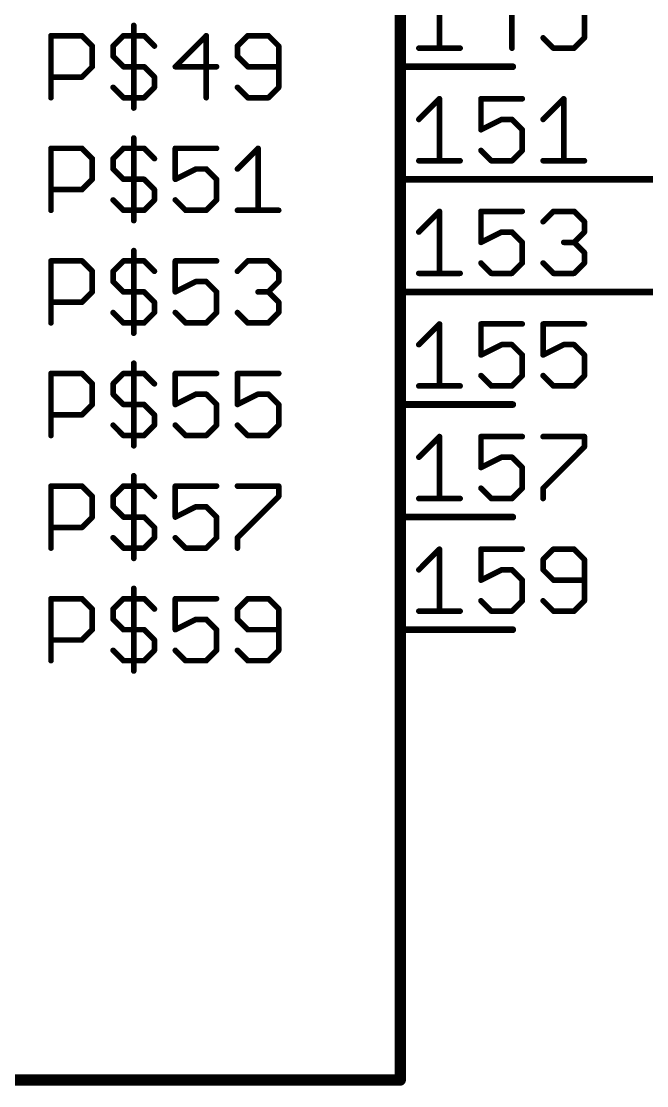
# Model space of a CAD drawing. Extents: x -72 to 265, y -97 to 216.
# Drawn here: x -6.02 to 8.1, y -86.49 to -62.47 of the extents above; entities that cross this region are included whole.
import ezdxf

# ---------------------------------------------------------------- set-up
doc = ezdxf.new("R2010")
doc.units = 0
for name, color, linetype in [('91', 94, 'CONTINUOUS'), ('94', 14, 'CONTINUOUS'), ('95', 251, 'CONTINUOUS')]:
    doc.layers.add(name, color=color, linetype=linetype)

msp = doc.modelspace()

# ---------------------------------------------------------------- linework, layer by layer
at = {"layer": '91', "const_width": 0.1524}
for points in [[(5.08, -66.04), (12.7, -66.04)], [(5.08, -68.58), (12.7, -68.58)]]:
    msp.add_lwpolyline(points, dxfattribs=at)
at = {"layer": '91', "const_width": 0.0762}
for points in [[(5.08, -66.0019, 1), (5.08, -66.0781)], [(5.08, -68.5419, 1), (5.08, -68.6181)]]:
    msp.add_lwpolyline(points, format="xyb", dxfattribs=at)
at = {"layer": '94'}
for points, const_width in [([(2.54, -86.36), (2.54, 0)], 0.254), ([(5.08, -63.5), (2.54, -63.5)], 0.1524), ([(5.08, -66.04), (2.54, -66.04)], 0.1524), ([(5.08, -68.58), (2.54, -68.58)], 0.1524), ([(5.08, -71.12), (2.54, -71.12)], 0.1524), ([(5.08, -73.66), (2.54, -73.66)], 0.1524), ([(5.08, -76.2), (2.54, -76.2)], 0.1524), ([(-17.78, -86.36), (2.54, -86.36)], 0.254)]:
    msp.add_lwpolyline(points, dxfattribs=dict(at, const_width=const_width))
for points, const_width in [([(2.54, -63.4619, 1), (2.54, -63.5381)], 0.0762), ([(5.08, -63.5381, 1), (5.08, -63.4619)], 0.0762), ([(2.54, -66.0019, 1), (2.54, -66.0781)], 0.0762), ([(5.08, -66.0781, 1), (5.08, -66.0019)], 0.0762), ([(2.54, -68.5419, 1), (2.54, -68.6181)], 0.0762), ([(5.08, -68.6181, 1), (5.08, -68.5419)], 0.0762), ([(2.54, -71.0819, 1), (2.54, -71.1581)], 0.0762), ([(5.08, -71.1581, 1), (5.08, -71.0819)], 0.0762), ([(2.54, -73.6219, 1), (2.54, -73.6981)], 0.0762), ([(5.08, -73.6981, 1), (5.08, -73.6219)], 0.0762), ([(2.54, -76.1619, 1), (2.54, -76.2381)], 0.0762), ([(5.08, -76.2381, 1), (5.08, -76.1619)], 0.0762), ([(2.4765, -86.36, 1), (2.6035, -86.36)], 0.127), ([(2.54, -86.4235, 1), (2.54, -86.2965)], 0.127)]:
    msp.add_lwpolyline(points, format="xyb", dxfattribs=dict(at, const_width=const_width))
at = {"layer": '95', "const_width": 0.127}
for points in [[(3.4252, -61.6827), (3.4252, -63.0809)], [(5.0615, -63.0809), (5.0615, -61.6827)], [(6.6978, -62.8479), (6.6978, -61.9157)], [(-3.4771, -62.5673), (-3.4771, -64.4315)], [(-5.3464, -64.1985), (-5.3464, -62.8003)], [(-5.3464, -62.8003), (-4.6473, -62.8003)], [(-4.6473, -62.8003), (-4.4143, -63.0333)], [(-3.9431, -63.0333), (-3.7101, -62.8003)], [(-3.7101, -62.8003), (-3.244, -62.8003)], [(-3.244, -62.8003), (-3.011, -63.0333)], [(-1.8408, -62.8003), (-2.5399, -63.4994)], [(-1.8408, -64.1985), (-1.8408, -62.8003)], [(-0.9036, -62.8003), (-1.1366, -63.0333)], [(-0.4375, -62.8003), (-0.9036, -62.8003)], [(-0.2045, -63.0333), (-0.4375, -62.8003)], [(5.7657, -62.8479), (5.9987, -63.0809)], [(6.4648, -63.0809), (6.6978, -62.8479)], [(-4.4143, -63.0333), (-4.4143, -63.4994)], [(-3.9431, -63.2664), (-3.9431, -63.0333)], [(-1.1366, -63.0333), (-1.1366, -63.2664)], [(-0.2045, -63.9655), (-0.2045, -63.0333)], [(2.9591, -63.0809), (3.8912, -63.0809)], [(5.9987, -63.0809), (6.4648, -63.0809)], [(-3.7101, -63.4994), (-3.9431, -63.2664)], [(-1.1366, -63.2664), (-0.9036, -63.4994)], [(-4.4143, -63.4994), (-4.6473, -63.7324)], [(-3.244, -63.4994), (-3.7101, -63.4994)], [(-3.011, -63.7324), (-3.244, -63.4994)], [(-2.5399, -63.4994), (-1.6077, -63.4994)], [(-0.9036, -63.4994), (-0.2045, -63.4994)], [(-4.6473, -63.7324), (-5.3464, -63.7324)], [(-3.011, -63.9655), (-3.011, -63.7324)], [(-3.9431, -63.9655), (-3.7101, -64.1985)], [(-3.244, -64.1985), (-3.011, -63.9655)], [(-1.1366, -63.9655), (-0.9036, -64.1985)], [(-0.4375, -64.1985), (-0.2045, -63.9655)], [(-3.7101, -64.1985), (-3.244, -64.1985)], [(-0.9036, -64.1985), (-0.4375, -64.1985)], [(2.9591, -64.6888), (3.4252, -64.2227)], [(3.4252, -64.2227), (3.4252, -65.6209)], [(5.2945, -64.2227), (4.3624, -64.2227)], [(4.3624, -64.2227), (4.3624, -64.9218)], [(5.7657, -64.6888), (6.2317, -64.2227)], [(6.2317, -64.2227), (6.2317, -65.6209)], [(4.3624, -64.9218), (4.8284, -64.6888)], [(4.8284, -64.6888), (5.0615, -64.6888)], [(5.0615, -64.6888), (5.2945, -64.9218)], [(-3.4771, -65.1073), (-3.4771, -66.9715)], [(5.2945, -64.9218), (5.2945, -65.3879)], [(-5.3464, -66.7385), (-5.3464, -65.3403)], [(-5.3464, -65.3403), (-4.6473, -65.3403)], [(-4.6473, -65.3403), (-4.4143, -65.5733)], [(-3.9431, -65.5733), (-3.7101, -65.3403)], [(-3.7101, -65.3403), (-3.244, -65.3403)], [(-3.244, -65.3403), (-3.011, -65.5733)], [(-1.6077, -65.3403), (-2.5399, -65.3403)], [(-2.5399, -65.3403), (-2.5399, -66.0394)], [(-1.1366, -65.8064), (-0.6705, -65.3403)], [(-0.6705, -65.3403), (-0.6705, -66.7385)], [(-4.4143, -65.5733), (-4.4143, -66.0394)], [(-3.9431, -65.8064), (-3.9431, -65.5733)], [(4.5954, -65.6209), (4.3624, -65.3879)], [(5.2945, -65.3879), (5.0615, -65.6209)], [(-3.7101, -66.0394), (-3.9431, -65.8064)], [(-2.5399, -66.0394), (-2.0738, -65.8064)], [(-2.0738, -65.8064), (-1.8408, -65.8064)], [(-1.8408, -65.8064), (-1.6077, -66.0394)], [(2.9591, -65.6209), (3.8912, -65.6209)], [(5.0615, -65.6209), (4.5954, -65.6209)], [(5.7657, -65.6209), (6.6978, -65.6209)], [(-4.4143, -66.0394), (-4.6473, -66.2724)], [(-3.244, -66.0394), (-3.7101, -66.0394)], [(-3.011, -66.2724), (-3.244, -66.0394)], [(-1.6077, -66.0394), (-1.6077, -66.5055)], [(-4.6473, -66.2724), (-5.3464, -66.2724)], [(-3.011, -66.5055), (-3.011, -66.2724)], [(-3.9431, -66.5055), (-3.7101, -66.7385)], [(-3.244, -66.7385), (-3.011, -66.5055)], [(-2.3068, -66.7385), (-2.5399, -66.5055)], [(-1.6077, -66.5055), (-1.8408, -66.7385)], [(-3.7101, -66.7385), (-3.244, -66.7385)], [(-1.8408, -66.7385), (-2.3068, -66.7385)], [(-1.1366, -66.7385), (-0.2045, -66.7385)], [(2.9591, -67.2288), (3.4252, -66.7627)], [(3.4252, -66.7627), (3.4252, -68.1609)], [(5.2945, -66.7627), (4.3624, -66.7627)], [(4.3624, -66.7627), (4.3624, -67.4618)], [(5.7657, -66.9957), (5.9987, -66.7627)], [(5.9987, -66.7627), (6.4648, -66.7627)], [(6.4648, -66.7627), (6.6978, -66.9957)], [(6.6978, -66.9957), (6.6978, -67.2288)], [(4.3624, -67.4618), (4.8284, -67.2288)], [(4.8284, -67.2288), (5.0615, -67.2288)], [(5.0615, -67.2288), (5.2945, -67.4618)], [(6.6978, -67.2288), (6.4648, -67.4618)], [(5.2945, -67.4618), (5.2945, -67.9279)], [(6.4648, -67.4618), (6.2317, -67.4618)], [(6.4648, -67.4618), (6.6978, -67.6948)], [(-3.4771, -67.6473), (-3.4771, -69.5115)], [(6.6978, -67.6948), (6.6978, -67.9279)], [(-5.3464, -69.2785), (-5.3464, -67.8803)], [(-5.3464, -67.8803), (-4.6473, -67.8803)], [(-4.6473, -67.8803), (-4.4143, -68.1133)], [(-3.9431, -68.1133), (-3.7101, -67.8803)], [(-3.7101, -67.8803), (-3.244, -67.8803)], [(-3.244, -67.8803), (-3.011, -68.1133)], [(-1.6077, -67.8803), (-2.5399, -67.8803)], [(-2.5399, -67.8803), (-2.5399, -68.5794)], [(-1.1366, -68.1133), (-0.9036, -67.8803)], [(-0.9036, -67.8803), (-0.4375, -67.8803)], [(-0.4375, -67.8803), (-0.2045, -68.1133)], [(4.5954, -68.1609), (4.3624, -67.9279)], [(5.2945, -67.9279), (5.0615, -68.1609)], [(5.9987, -68.1609), (5.7657, -67.9279)], [(6.6978, -67.9279), (6.4648, -68.1609)], [(-4.4143, -68.1133), (-4.4143, -68.5794)], [(-3.9431, -68.3464), (-3.9431, -68.1133)], [(-0.2045, -68.1133), (-0.2045, -68.3464)], [(2.9591, -68.1609), (3.8912, -68.1609)], [(5.0615, -68.1609), (4.5954, -68.1609)], [(6.4648, -68.1609), (5.9987, -68.1609)], [(-3.7101, -68.5794), (-3.9431, -68.3464)], [(-2.5399, -68.5794), (-2.0738, -68.3464)], [(-2.0738, -68.3464), (-1.8408, -68.3464)], [(-1.8408, -68.3464), (-1.6077, -68.5794)], [(-0.2045, -68.3464), (-0.4375, -68.5794)], [(-4.4143, -68.5794), (-4.6473, -68.8124)], [(-3.244, -68.5794), (-3.7101, -68.5794)], [(-3.011, -68.8124), (-3.244, -68.5794)], [(-1.6077, -68.5794), (-1.6077, -69.0455)], [(-0.4375, -68.5794), (-0.6705, -68.5794)], [(-0.4375, -68.5794), (-0.2045, -68.8124)], [(-4.6473, -68.8124), (-5.3464, -68.8124)], [(-3.011, -69.0455), (-3.011, -68.8124)], [(-0.2045, -68.8124), (-0.2045, -69.0455)], [(-3.9431, -69.0455), (-3.7101, -69.2785)], [(-3.244, -69.2785), (-3.011, -69.0455)], [(-2.3068, -69.2785), (-2.5399, -69.0455)], [(-1.6077, -69.0455), (-1.8408, -69.2785)], [(-0.9036, -69.2785), (-1.1366, -69.0455)], [(-0.2045, -69.0455), (-0.4375, -69.2785)], [(-3.7101, -69.2785), (-3.244, -69.2785)], [(-1.8408, -69.2785), (-2.3068, -69.2785)], [(-0.4375, -69.2785), (-0.9036, -69.2785)], [(2.9591, -69.7688), (3.4252, -69.3027)], [(3.4252, -69.3027), (3.4252, -70.7009)], [(5.2945, -69.3027), (4.3624, -69.3027)], [(4.3624, -69.3027), (4.3624, -70.0018)], [(6.6978, -69.3027), (5.7657, -69.3027)], [(5.7657, -69.3027), (5.7657, -70.0018)], [(4.3624, -70.0018), (4.8284, -69.7688)], [(4.8284, -69.7688), (5.0615, -69.7688)], [(5.0615, -69.7688), (5.2945, -70.0018)], [(5.7657, -70.0018), (6.2317, -69.7688)], [(6.2317, -69.7688), (6.4648, -69.7688)], [(6.4648, -69.7688), (6.6978, -70.0018)], [(5.2945, -70.0018), (5.2945, -70.4679)], [(6.6978, -70.0018), (6.6978, -70.4679)], [(-3.4771, -70.1873), (-3.4771, -72.0515)], [(-5.3464, -71.8185), (-5.3464, -70.4203)], [(-5.3464, -70.4203), (-4.6473, -70.4203)], [(-4.6473, -70.4203), (-4.4143, -70.6533)], [(-4.4143, -70.6533), (-4.4143, -71.1194)], [(-3.9431, -70.6533), (-3.7101, -70.4203)], [(-3.9431, -70.8864), (-3.9431, -70.6533)], [(-3.7101, -70.4203), (-3.244, -70.4203)], [(-3.244, -70.4203), (-3.011, -70.6533)], [(-1.6077, -70.4203), (-2.5399, -70.4203)], [(-2.5399, -70.4203), (-2.5399, -71.1194)], [(-0.2045, -70.4203), (-1.1366, -70.4203)], [(-1.1366, -70.4203), (-1.1366, -71.1194)], [(4.5954, -70.7009), (4.3624, -70.4679)], [(5.2945, -70.4679), (5.0615, -70.7009)], [(5.9987, -70.7009), (5.7657, -70.4679)], [(6.6978, -70.4679), (6.4648, -70.7009)], [(-3.7101, -71.1194), (-3.9431, -70.8864)], [(-2.5399, -71.1194), (-2.0738, -70.8864)], [(-2.0738, -70.8864), (-1.8408, -70.8864)], [(-1.8408, -70.8864), (-1.6077, -71.1194)], [(-1.1366, -71.1194), (-0.6705, -70.8864)], [(-0.6705, -70.8864), (-0.4375, -70.8864)], [(-0.4375, -70.8864), (-0.2045, -71.1194)], [(2.9591, -70.7009), (3.8912, -70.7009)], [(5.0615, -70.7009), (4.5954, -70.7009)], [(6.4648, -70.7009), (5.9987, -70.7009)], [(-4.4143, -71.1194), (-4.6473, -71.3524)], [(-3.244, -71.1194), (-3.7101, -71.1194)], [(-3.011, -71.3524), (-3.244, -71.1194)], [(-1.6077, -71.1194), (-1.6077, -71.5855)], [(-0.2045, -71.1194), (-0.2045, -71.5855)], [(-4.6473, -71.3524), (-5.3464, -71.3524)], [(-3.011, -71.5855), (-3.011, -71.3524)], [(-3.9431, -71.5855), (-3.7101, -71.8185)], [(-3.244, -71.8185), (-3.011, -71.5855)], [(-2.3068, -71.8185), (-2.5399, -71.5855)], [(-1.6077, -71.5855), (-1.8408, -71.8185)], [(-0.9036, -71.8185), (-1.1366, -71.5855)], [(-0.2045, -71.5855), (-0.4375, -71.8185)], [(-3.7101, -71.8185), (-3.244, -71.8185)], [(-1.8408, -71.8185), (-2.3068, -71.8185)], [(-0.4375, -71.8185), (-0.9036, -71.8185)], [(2.9591, -72.3088), (3.4252, -71.8427)], [(3.4252, -71.8427), (3.4252, -73.2409)], [(5.2945, -71.8427), (4.3624, -71.8427)], [(4.3624, -71.8427), (4.3624, -72.5418)], [(5.7657, -71.8427), (6.6978, -71.8427)], [(6.6978, -71.8427), (6.6978, -72.0757)], [(6.6978, -72.0757), (5.7657, -73.0079)], [(4.3624, -72.5418), (4.8284, -72.3088)], [(4.8284, -72.3088), (5.0615, -72.3088)], [(5.0615, -72.3088), (5.2945, -72.5418)], [(5.2945, -72.5418), (5.2945, -73.0079)], [(-3.4771, -72.7273), (-3.4771, -74.5915)], [(-5.3464, -74.3585), (-5.3464, -72.9603)], [(-5.3464, -72.9603), (-4.6473, -72.9603)], [(-4.6473, -72.9603), (-4.4143, -73.1933)], [(-3.9431, -73.1933), (-3.7101, -72.9603)], [(-3.7101, -72.9603), (-3.244, -72.9603)], [(-3.244, -72.9603), (-3.011, -73.1933)], [(-1.6077, -72.9603), (-2.5399, -72.9603)], [(-2.5399, -72.9603), (-2.5399, -73.6594)], [(-1.1366, -72.9603), (-0.2045, -72.9603)], [(-0.2045, -72.9603), (-0.2045, -73.1933)], [(4.5954, -73.2409), (4.3624, -73.0079)], [(5.2945, -73.0079), (5.0615, -73.2409)], [(5.7657, -73.0079), (5.7657, -73.2409)], [(-4.4143, -73.1933), (-4.4143, -73.6594)], [(-3.9431, -73.4264), (-3.9431, -73.1933)], [(-0.2045, -73.1933), (-1.1366, -74.1255)], [(2.9591, -73.2409), (3.8912, -73.2409)], [(5.0615, -73.2409), (4.5954, -73.2409)], [(-3.7101, -73.6594), (-3.9431, -73.4264)], [(-2.5399, -73.6594), (-2.0738, -73.4264)], [(-2.0738, -73.4264), (-1.8408, -73.4264)], [(-1.8408, -73.4264), (-1.6077, -73.6594)], [(-4.4143, -73.6594), (-4.6473, -73.8924)], [(-3.244, -73.6594), (-3.7101, -73.6594)], [(-3.011, -73.8924), (-3.244, -73.6594)], [(-1.6077, -73.6594), (-1.6077, -74.1255)], [(-4.6473, -73.8924), (-5.3464, -73.8924)], [(-3.011, -74.1255), (-3.011, -73.8924)], [(-3.9431, -74.1255), (-3.7101, -74.3585)], [(-3.244, -74.3585), (-3.011, -74.1255)], [(-2.3068, -74.3585), (-2.5399, -74.1255)], [(-1.6077, -74.1255), (-1.8408, -74.3585)], [(-1.1366, -74.1255), (-1.1366, -74.3585)], [(-3.7101, -74.3585), (-3.244, -74.3585)], [(-1.8408, -74.3585), (-2.3068, -74.3585)], [(2.9591, -74.8488), (3.4252, -74.3827)], [(3.4252, -74.3827), (3.4252, -75.7809)], [(5.2945, -74.3827), (4.3624, -74.3827)], [(4.3624, -74.3827), (4.3624, -75.0818)], [(5.9987, -74.3827), (5.7657, -74.6157)], [(6.4648, -74.3827), (5.9987, -74.3827)], [(6.6978, -74.6157), (6.4648, -74.3827)], [(5.7657, -74.6157), (5.7657, -74.8488)], [(6.6978, -75.5479), (6.6978, -74.6157)], [(4.3624, -75.0818), (4.8284, -74.8488)], [(4.8284, -74.8488), (5.0615, -74.8488)], [(5.0615, -74.8488), (5.2945, -75.0818)], [(5.7657, -74.8488), (5.9987, -75.0818)], [(5.2945, -75.0818), (5.2945, -75.5479)], [(5.9987, -75.0818), (6.6978, -75.0818)], [(-3.4771, -75.2673), (-3.4771, -77.1315)], [(-5.3464, -76.8985), (-5.3464, -75.5003)], [(-5.3464, -75.5003), (-4.6473, -75.5003)], [(-4.6473, -75.5003), (-4.4143, -75.7333)], [(-3.9431, -75.7333), (-3.7101, -75.5003)], [(-3.7101, -75.5003), (-3.244, -75.5003)], [(-3.244, -75.5003), (-3.011, -75.7333)], [(-1.6077, -75.5003), (-2.5399, -75.5003)], [(-2.5399, -75.5003), (-2.5399, -76.1994)], [(-0.9036, -75.5003), (-1.1366, -75.7333)], [(-0.4375, -75.5003), (-0.9036, -75.5003)], [(-0.2045, -75.7333), (-0.4375, -75.5003)], [(4.5954, -75.7809), (4.3624, -75.5479)], [(5.2945, -75.5479), (5.0615, -75.7809)], [(5.7657, -75.5479), (5.9987, -75.7809)], [(6.4648, -75.7809), (6.6978, -75.5479)], [(-4.4143, -75.7333), (-4.4143, -76.1994)], [(-3.9431, -75.9664), (-3.9431, -75.7333)], [(-1.1366, -75.7333), (-1.1366, -75.9664)], [(-0.2045, -76.6655), (-0.2045, -75.7333)], [(2.9591, -75.7809), (3.8912, -75.7809)], [(5.0615, -75.7809), (4.5954, -75.7809)], [(5.9987, -75.7809), (6.4648, -75.7809)], [(-3.7101, -76.1994), (-3.9431, -75.9664)], [(-2.5399, -76.1994), (-2.0738, -75.9664)], [(-2.0738, -75.9664), (-1.8408, -75.9664)], [(-1.8408, -75.9664), (-1.6077, -76.1994)], [(-1.1366, -75.9664), (-0.9036, -76.1994)], [(-4.4143, -76.1994), (-4.6473, -76.4324)], [(-3.244, -76.1994), (-3.7101, -76.1994)], [(-3.011, -76.4324), (-3.244, -76.1994)], [(-1.6077, -76.1994), (-1.6077, -76.6655)], [(-0.9036, -76.1994), (-0.2045, -76.1994)], [(-4.6473, -76.4324), (-5.3464, -76.4324)], [(-3.011, -76.6655), (-3.011, -76.4324)], [(-3.9431, -76.6655), (-3.7101, -76.8985)], [(-3.7101, -76.8985), (-3.244, -76.8985)], [(-3.244, -76.8985), (-3.011, -76.6655)], [(-2.3068, -76.8985), (-2.5399, -76.6655)], [(-1.8408, -76.8985), (-2.3068, -76.8985)], [(-1.6077, -76.6655), (-1.8408, -76.8985)], [(-1.1366, -76.6655), (-0.9036, -76.8985)], [(-0.9036, -76.8985), (-0.4375, -76.8985)], [(-0.4375, -76.8985), (-0.2045, -76.6655)]]:
    msp.add_lwpolyline(points, dxfattribs=at)
at = {"layer": '95', "const_width": 0.0635}
for points in [[(-3.4453, -62.5673, 1), (-3.5088, -62.5673)], [(-5.3147, -62.8003, 1), (-5.3782, -62.8003)], [(-5.3464, -62.7686, 1), (-5.3464, -62.8321)], [(-4.6249, -62.7779, 1), (-4.6698, -62.8228)], [(-4.6473, -62.8321, 1), (-4.6473, -62.7686)], [(-3.7101, -62.7686, 1), (-3.7101, -62.8321)], [(-3.6877, -62.8228, 1), (-3.7326, -62.7779)], [(-3.2216, -62.7779, 1), (-3.2665, -62.8228)], [(-3.244, -62.8321, 1), (-3.244, -62.7686)], [(-1.809, -62.8003, 1), (-1.8725, -62.8003)], [(-1.8183, -62.8228, 1), (-1.8632, -62.7779)], [(-0.9036, -62.7686, 1), (-0.9036, -62.8321)], [(-0.8811, -62.8228, 1), (-0.926, -62.7779)], [(-0.415, -62.7779, 1), (-0.4599, -62.8228)], [(-0.4375, -62.8321, 1), (-0.4375, -62.7686)], [(5.7881, -62.8254, 1), (5.7432, -62.8703)], [(6.666, -62.8479, 1), (6.7295, -62.8479)], [(6.7202, -62.8703, 1), (6.6753, -62.8254)], [(-4.3825, -63.0333, 1), (-4.446, -63.0333)], [(-4.4367, -63.0558, 1), (-4.3918, -63.0109)], [(-3.9114, -63.0333, 1), (-3.9749, -63.0333)], [(-3.9656, -63.0109, 1), (-3.9207, -63.0558)], [(-3.0335, -63.0558, 1), (-2.9886, -63.0109)], [(-1.1048, -63.0333, 1), (-1.1683, -63.0333)], [(-1.159, -63.0109, 1), (-1.1141, -63.0558)], [(-0.1727, -63.0333, 1), (-0.2362, -63.0333)], [(-0.2269, -63.0558, 1), (-0.182, -63.0109)], [(2.9591, -63.0491, 1), (2.9591, -63.1127)], [(3.3934, -63.0809, 1), (3.4569, -63.0809)], [(3.8912, -63.1127, 1), (3.8912, -63.0491)], [(5.0297, -63.0809, 1), (5.0932, -63.0809)], [(5.9987, -63.0491, 1), (5.9987, -63.1127)], [(5.9762, -63.1034, 1), (6.0211, -63.0584)], [(6.4423, -63.0584, 1), (6.4872, -63.1034)], [(6.4648, -63.1127, 1), (6.4648, -63.0491)], [(-3.9207, -63.2439, 1), (-3.9656, -63.2888)], [(-3.9749, -63.2664, 1), (-3.9114, -63.2664)], [(-1.1141, -63.2439, 1), (-1.159, -63.2888)], [(-1.1683, -63.2664, 1), (-1.1048, -63.2664)], [(-4.446, -63.4994, 1), (-4.3825, -63.4994)], [(-4.3918, -63.5219, 1), (-4.4367, -63.477)], [(-3.7101, -63.4677, 1), (-3.7101, -63.5312)], [(-3.7326, -63.5219, 1), (-3.6877, -63.477)], [(-3.2216, -63.477, 1), (-3.2665, -63.5219)], [(-3.244, -63.5312, 1), (-3.244, -63.4677)], [(-2.5399, -63.4677, 1), (-2.5399, -63.5312)], [(-2.5623, -63.477, 1), (-2.5174, -63.5219)], [(-1.6077, -63.5312, 1), (-1.6077, -63.4677)], [(-0.9036, -63.4677, 1), (-0.9036, -63.5312)], [(-0.926, -63.5219, 1), (-0.8811, -63.477)], [(-0.2045, -63.5312, 1), (-0.2045, -63.4677)], [(-5.3464, -63.7007, 1), (-5.3464, -63.7642)], [(-4.6698, -63.71, 1), (-4.6249, -63.7549)], [(-4.6473, -63.7642, 1), (-4.6473, -63.7007)], [(-2.9793, -63.7324, 1), (-3.0428, -63.7324)], [(-3.0335, -63.7549, 1), (-2.9886, -63.71)], [(-3.9207, -63.943, 1), (-3.9656, -63.9879)], [(-3.0428, -63.9655, 1), (-2.9793, -63.9655)], [(-2.9886, -63.9879, 1), (-3.0335, -63.943)], [(-1.1141, -63.943, 1), (-1.159, -63.9879)], [(-0.2362, -63.9655, 1), (-0.1727, -63.9655)], [(-0.182, -63.9879, 1), (-0.2269, -63.943)], [(-5.3782, -64.1985, 1), (-5.3147, -64.1985)], [(-3.7101, -64.1668, 1), (-3.7101, -64.2303)], [(-3.7326, -64.221, 1), (-3.6877, -64.176)], [(-3.2665, -64.176, 1), (-3.2216, -64.221)], [(-3.244, -64.2303, 1), (-3.244, -64.1668)], [(-1.8725, -64.1985, 1), (-1.809, -64.1985)], [(-0.9036, -64.1668, 1), (-0.9036, -64.2303)], [(-0.926, -64.221, 1), (-0.8811, -64.176)], [(-0.4599, -64.176, 1), (-0.415, -64.221)], [(-0.4375, -64.2303, 1), (-0.4375, -64.1668)], [(3.4569, -64.2227, 1), (3.3934, -64.2227)], [(3.4476, -64.2452, 1), (3.4027, -64.2003)], [(4.3941, -64.2227, 1), (4.3306, -64.2227)], [(4.3624, -64.191, 1), (4.3624, -64.2545)], [(5.2945, -64.2545, 1), (5.2945, -64.191)], [(6.2635, -64.2227, 1), (6.2, -64.2227)], [(6.2542, -64.2452, 1), (6.2093, -64.2003)], [(-3.5088, -64.4315, 1), (-3.4453, -64.4315)], [(2.9366, -64.6663, 1), (2.9816, -64.7112)], [(4.8284, -64.657, 1), (4.8284, -64.7205)], [(4.8426, -64.7172, 1), (4.8142, -64.6604)], [(5.0839, -64.6663, 1), (5.039, -64.7112)], [(5.0615, -64.7205, 1), (5.0615, -64.657)], [(5.7432, -64.6663, 1), (5.7881, -64.7112)], [(-3.4453, -65.1073, 1), (-3.5088, -65.1073)], [(4.3306, -64.9218, 1), (4.3941, -64.9218)], [(4.3482, -64.8934, 1), (4.3766, -64.9502)], [(5.3263, -64.9218, 1), (5.2628, -64.9218)], [(5.2721, -64.9443, 1), (5.317, -64.8994)], [(-5.3147, -65.3403, 1), (-5.3782, -65.3403)], [(-5.3464, -65.3086, 1), (-5.3464, -65.3721)], [(-4.6249, -65.3179, 1), (-4.6698, -65.3628)], [(-4.6473, -65.3721, 1), (-4.6473, -65.3086)], [(-3.7101, -65.3086, 1), (-3.7101, -65.3721)], [(-3.6877, -65.3628, 1), (-3.7326, -65.3179)], [(-3.2216, -65.3179, 1), (-3.2665, -65.3628)], [(-3.244, -65.3721, 1), (-3.244, -65.3086)], [(-2.5399, -65.3086, 1), (-2.5399, -65.3721)], [(-2.5081, -65.3403, 1), (-2.5716, -65.3403)], [(-1.6077, -65.3721, 1), (-1.6077, -65.3086)], [(-0.6388, -65.3403, 1), (-0.7023, -65.3403)], [(-0.6481, -65.3628, 1), (-0.693, -65.3179)], [(-4.3825, -65.5733, 1), (-4.446, -65.5733)], [(-4.4367, -65.5958, 1), (-4.3918, -65.5509)], [(-3.9114, -65.5733, 1), (-3.9749, -65.5733)], [(-3.9656, -65.5509, 1), (-3.9207, -65.5958)], [(-3.0335, -65.5958, 1), (-2.9886, -65.5509)], [(4.3848, -65.3654, 1), (4.3399, -65.4103)], [(5.2628, -65.3879, 1), (5.3263, -65.3879)], [(5.317, -65.4103, 1), (5.2721, -65.3654)], [(-3.9207, -65.7839, 1), (-3.9656, -65.8288)], [(-3.9749, -65.8064, 1), (-3.9114, -65.8064)], [(-2.0738, -65.7746, 1), (-2.0738, -65.8381)], [(-2.0596, -65.8348, 1), (-2.088, -65.778)], [(-1.8183, -65.7839, 1), (-1.8632, -65.8288)], [(-1.8408, -65.8381, 1), (-1.8408, -65.7746)], [(-1.159, -65.7839, 1), (-1.1141, -65.8288)], [(2.9591, -65.5892, 1), (2.9591, -65.6527)], [(3.3934, -65.6209, 1), (3.4569, -65.6209)], [(3.8912, -65.6527, 1), (3.8912, -65.5892)], [(4.5954, -65.5892, 1), (4.5954, -65.6527)], [(4.573, -65.6434, 1), (4.6179, -65.5984)], [(5.039, -65.5984, 1), (5.0839, -65.6434)], [(5.0615, -65.6527, 1), (5.0615, -65.5892)], [(5.7657, -65.5892, 1), (5.7657, -65.6527)], [(6.2, -65.6209, 1), (6.2635, -65.6209)], [(6.6978, -65.6527, 1), (6.6978, -65.5892)], [(-4.446, -66.0394, 1), (-4.3825, -66.0394)], [(-4.3918, -66.0619, 1), (-4.4367, -66.017)], [(-3.7101, -66.0077, 1), (-3.7101, -66.0712)], [(-3.7326, -66.0619, 1), (-3.6877, -66.017)], [(-3.2216, -66.017, 1), (-3.2665, -66.0619)], [(-3.244, -66.0712, 1), (-3.244, -66.0077)], [(-2.5541, -66.011, 1), (-2.5257, -66.0678)], [(-2.5716, -66.0394, 1), (-2.5081, -66.0394)], [(-1.576, -66.0394, 1), (-1.6395, -66.0394)], [(-1.6302, -66.0619, 1), (-1.5853, -66.017)], [(-5.3464, -66.2407, 1), (-5.3464, -66.3042)], [(-4.6698, -66.25, 1), (-4.6249, -66.2949)], [(-4.6473, -66.3042, 1), (-4.6473, -66.2407)], [(-2.9793, -66.2724, 1), (-3.0428, -66.2724)], [(-3.0335, -66.2949, 1), (-2.9886, -66.25)], [(-3.9207, -66.483, 1), (-3.9656, -66.5279)], [(-3.0428, -66.5055, 1), (-2.9793, -66.5055)], [(-2.9886, -66.5279, 1), (-3.0335, -66.483)], [(-2.5174, -66.483, 1), (-2.5623, -66.5279)], [(-1.6395, -66.5055, 1), (-1.576, -66.5055)], [(-1.5853, -66.5279, 1), (-1.6302, -66.483)], [(-5.3782, -66.7385, 1), (-5.3147, -66.7385)], [(-3.7101, -66.7067, 1), (-3.7101, -66.7703)], [(-3.7326, -66.761, 1), (-3.6877, -66.716)], [(-3.2665, -66.716, 1), (-3.2216, -66.761)], [(-3.244, -66.7703, 1), (-3.244, -66.7067)], [(-2.3068, -66.7067, 1), (-2.3068, -66.7703)], [(-2.3293, -66.761, 1), (-2.2844, -66.716)], [(-1.8632, -66.716, 1), (-1.8183, -66.761)], [(-1.8408, -66.7703, 1), (-1.8408, -66.7067)], [(-1.1366, -66.7067, 1), (-1.1366, -66.7703)], [(-0.7023, -66.7385, 1), (-0.6388, -66.7385)], [(-0.2045, -66.7703, 1), (-0.2045, -66.7067)], [(3.4569, -66.7627, 1), (3.3934, -66.7627)], [(3.4476, -66.7852, 1), (3.4027, -66.7403)], [(4.3941, -66.7627, 1), (4.3306, -66.7627)], [(4.3624, -66.731, 1), (4.3624, -66.7945)], [(5.2945, -66.7945, 1), (5.2945, -66.731)], [(5.9987, -66.731, 1), (5.9987, -66.7945)], [(6.0211, -66.7852, 1), (5.9762, -66.7403)], [(6.4872, -66.7403, 1), (6.4423, -66.7852)], [(6.4648, -66.7945, 1), (6.4648, -66.731)], [(-3.5088, -66.9715, 1), (-3.4453, -66.9715)], [(5.7432, -66.9733, 1), (5.7881, -67.0182)], [(6.7295, -66.9957, 1), (6.666, -66.9957)], [(6.6753, -67.0182, 1), (6.7202, -66.9733)], [(2.9366, -67.2063, 1), (2.9816, -67.2512)], [(4.8284, -67.197, 1), (4.8284, -67.2605)], [(4.8426, -67.2572, 1), (4.8142, -67.2004)], [(5.0839, -67.2063, 1), (5.039, -67.2512)], [(5.0615, -67.2605, 1), (5.0615, -67.197)], [(6.666, -67.2288, 1), (6.7295, -67.2288)], [(6.7202, -67.2512, 1), (6.6753, -67.2063)], [(4.3306, -67.4618, 1), (4.3941, -67.4618)], [(4.3482, -67.4334, 1), (4.3766, -67.4902)], [(5.3263, -67.4618, 1), (5.2628, -67.4618)], [(5.2721, -67.4843, 1), (5.317, -67.4394)], [(6.2317, -67.4301, 1), (6.2317, -67.4936)], [(6.4872, -67.4394, 1), (6.4423, -67.4843)], [(6.4423, -67.4394, 1), (6.4872, -67.4843)], [(6.4648, -67.4936, 1), (6.4648, -67.4301)], [(-3.4453, -67.6473, 1), (-3.5088, -67.6473)], [(6.7295, -67.6948, 1), (6.666, -67.6948)], [(6.6753, -67.7173, 1), (6.7202, -67.6724)], [(-5.3147, -67.8803, 1), (-5.3782, -67.8803)], [(-5.3464, -67.8486, 1), (-5.3464, -67.9121)], [(-4.6249, -67.8579, 1), (-4.6698, -67.9028)], [(-4.6473, -67.9121, 1), (-4.6473, -67.8486)], [(-3.7101, -67.8486, 1), (-3.7101, -67.9121)], [(-3.6877, -67.9028, 1), (-3.7326, -67.8579)], [(-3.2216, -67.8579, 1), (-3.2665, -67.9028)], [(-3.244, -67.9121, 1), (-3.244, -67.8486)], [(-2.5081, -67.8803, 1), (-2.5716, -67.8803)], [(-2.5399, -67.8486, 1), (-2.5399, -67.9121)], [(-1.6077, -67.9121, 1), (-1.6077, -67.8486)], [(-0.9036, -67.8486, 1), (-0.9036, -67.9121)], [(-0.8811, -67.9028, 1), (-0.926, -67.8579)], [(-0.415, -67.8579, 1), (-0.4599, -67.9028)], [(-0.4375, -67.9121, 1), (-0.4375, -67.8486)], [(4.3848, -67.9054, 1), (4.3399, -67.9503)], [(5.2628, -67.9279, 1), (5.3263, -67.9279)], [(5.317, -67.9503, 1), (5.2721, -67.9054)], [(5.7881, -67.9054, 1), (5.7432, -67.9503)], [(6.666, -67.9279, 1), (6.7295, -67.9279)], [(6.7202, -67.9503, 1), (6.6753, -67.9054)], [(-4.3825, -68.1133, 1), (-4.446, -68.1133)], [(-4.4367, -68.1358, 1), (-4.3918, -68.0909)], [(-3.9114, -68.1133, 1), (-3.9749, -68.1133)], [(-3.9656, -68.0909, 1), (-3.9207, -68.1358)], [(-3.0335, -68.1358, 1), (-2.9886, -68.0909)], [(-1.159, -68.0909, 1), (-1.1141, -68.1358)], [(-0.1727, -68.1133, 1), (-0.2362, -68.1133)], [(-0.2269, -68.1358, 1), (-0.182, -68.0909)], [(2.9591, -68.1291, 1), (2.9591, -68.1927)], [(3.3934, -68.1609, 1), (3.4569, -68.1609)], [(3.8912, -68.1927, 1), (3.8912, -68.1291)], [(4.5954, -68.1291, 1), (4.5954, -68.1927)], [(4.573, -68.1834, 1), (4.6179, -68.1384)], [(5.039, -68.1384, 1), (5.0839, -68.1834)], [(5.0615, -68.1927, 1), (5.0615, -68.1291)], [(5.9987, -68.1291, 1), (5.9987, -68.1927)], [(5.9762, -68.1834, 1), (6.0211, -68.1384)], [(6.4423, -68.1384, 1), (6.4872, -68.1834)], [(6.4648, -68.1927, 1), (6.4648, -68.1291)], [(-3.9207, -68.3239, 1), (-3.9656, -68.3688)], [(-3.9749, -68.3464, 1), (-3.9114, -68.3464)], [(-2.0738, -68.3146, 1), (-2.0738, -68.3781)], [(-2.0596, -68.3748, 1), (-2.088, -68.318)], [(-1.8183, -68.3239, 1), (-1.8632, -68.3688)], [(-1.8408, -68.3781, 1), (-1.8408, -68.3146)], [(-0.2362, -68.3464, 1), (-0.1727, -68.3464)], [(-0.182, -68.3688, 1), (-0.2269, -68.3239)], [(-4.446, -68.5794, 1), (-4.3825, -68.5794)], [(-4.3918, -68.6019, 1), (-4.4367, -68.557)], [(-3.7101, -68.5477, 1), (-3.7101, -68.6112)], [(-3.7326, -68.6019, 1), (-3.6877, -68.557)], [(-3.2216, -68.557, 1), (-3.2665, -68.6019)], [(-3.244, -68.6112, 1), (-3.244, -68.5477)], [(-2.5541, -68.551, 1), (-2.5257, -68.6078)], [(-2.5716, -68.5794, 1), (-2.5081, -68.5794)], [(-1.576, -68.5794, 1), (-1.6395, -68.5794)], [(-1.6302, -68.6019, 1), (-1.5853, -68.557)], [(-0.6705, -68.5477, 1), (-0.6705, -68.6112)], [(-0.415, -68.557, 1), (-0.4599, -68.6019)], [(-0.4599, -68.557, 1), (-0.415, -68.6019)], [(-0.4375, -68.6112, 1), (-0.4375, -68.5477)], [(-5.3464, -68.7807, 1), (-5.3464, -68.8442)], [(-4.6698, -68.79, 1), (-4.6249, -68.8349)], [(-4.6473, -68.8442, 1), (-4.6473, -68.7807)], [(-2.9793, -68.8124, 1), (-3.0428, -68.8124)], [(-3.0335, -68.8349, 1), (-2.9886, -68.79)], [(-0.1727, -68.8124, 1), (-0.2362, -68.8124)], [(-0.2269, -68.8349, 1), (-0.182, -68.79)], [(-3.9207, -69.023, 1), (-3.9656, -69.0679)], [(-3.0428, -69.0455, 1), (-2.9793, -69.0455)], [(-2.9886, -69.0679, 1), (-3.0335, -69.023)], [(-2.5174, -69.023, 1), (-2.5623, -69.0679)], [(-1.6395, -69.0455, 1), (-1.576, -69.0455)], [(-1.5853, -69.0679, 1), (-1.6302, -69.023)], [(-1.1141, -69.023, 1), (-1.159, -69.0679)], [(-0.2362, -69.0455, 1), (-0.1727, -69.0455)], [(-0.182, -69.0679, 1), (-0.2269, -69.023)], [(-5.3782, -69.2785, 1), (-5.3147, -69.2785)], [(-3.7101, -69.2468, 1), (-3.7101, -69.3103)], [(-3.7326, -69.301, 1), (-3.6877, -69.256)], [(-3.2665, -69.256, 1), (-3.2216, -69.301)], [(-3.244, -69.3103, 1), (-3.244, -69.2468)], [(-2.3068, -69.2468, 1), (-2.3068, -69.3103)], [(-2.3293, -69.301, 1), (-2.2844, -69.256)], [(-1.8632, -69.256, 1), (-1.8183, -69.301)], [(-1.8408, -69.3103, 1), (-1.8408, -69.2468)], [(-0.9036, -69.2468, 1), (-0.9036, -69.3103)], [(-0.926, -69.301, 1), (-0.8811, -69.256)], [(-0.4599, -69.256, 1), (-0.415, -69.301)], [(-0.4375, -69.3103, 1), (-0.4375, -69.2468)], [(3.4569, -69.3027, 1), (3.3934, -69.3027)], [(3.4476, -69.3252, 1), (3.4027, -69.2803)], [(4.3941, -69.3027, 1), (4.3306, -69.3027)], [(4.3624, -69.271, 1), (4.3624, -69.3345)], [(5.2945, -69.3345, 1), (5.2945, -69.271)], [(5.7657, -69.271, 1), (5.7657, -69.3345)], [(5.7974, -69.3027, 1), (5.7339, -69.3027)], [(6.6978, -69.3345, 1), (6.6978, -69.271)], [(-3.5088, -69.5115, 1), (-3.4453, -69.5115)], [(2.9366, -69.7463, 1), (2.9816, -69.7912)], [(4.8284, -69.737, 1), (4.8284, -69.8005)], [(4.8426, -69.7972, 1), (4.8142, -69.7404)], [(5.0839, -69.7463, 1), (5.039, -69.7912)], [(5.0615, -69.8005, 1), (5.0615, -69.737)], [(6.2317, -69.737, 1), (6.2317, -69.8005)], [(6.2459, -69.7972, 1), (6.2175, -69.7404)], [(6.4872, -69.7463, 1), (6.4423, -69.7912)], [(6.4648, -69.8005, 1), (6.4648, -69.737)], [(4.3306, -70.0018, 1), (4.3941, -70.0018)], [(4.3482, -69.9734, 1), (4.3766, -70.0302)], [(5.3263, -70.0018, 1), (5.2628, -70.0018)], [(5.2721, -70.0243, 1), (5.317, -69.9794)], [(5.7515, -69.9734, 1), (5.7799, -70.0302)], [(5.7339, -70.0018, 1), (5.7974, -70.0018)], [(6.7295, -70.0018, 1), (6.666, -70.0018)], [(6.6753, -70.0243, 1), (6.7202, -69.9794)], [(-3.4453, -70.1873, 1), (-3.5088, -70.1873)], [(-5.3147, -70.4203, 1), (-5.3782, -70.4203)], [(-5.3464, -70.3886, 1), (-5.3464, -70.4521)], [(-4.6249, -70.3979, 1), (-4.6698, -70.4428)], [(-4.6473, -70.4521, 1), (-4.6473, -70.3886)], [(-4.3825, -70.6533, 1), (-4.446, -70.6533)], [(-3.9114, -70.6533, 1), (-3.9749, -70.6533)], [(-3.7101, -70.3886, 1), (-3.7101, -70.4521)], [(-3.6877, -70.4428, 1), (-3.7326, -70.3979)], [(-3.2216, -70.3979, 1), (-3.2665, -70.4428)], [(-3.244, -70.4521, 1), (-3.244, -70.3886)], [(-2.5399, -70.3886, 1), (-2.5399, -70.4521)], [(-2.5081, -70.4203, 1), (-2.5716, -70.4203)], [(-1.6077, -70.4521, 1), (-1.6077, -70.3886)], [(-1.1366, -70.3886, 1), (-1.1366, -70.4521)], [(-1.1048, -70.4203, 1), (-1.1683, -70.4203)], [(-0.2045, -70.4521, 1), (-0.2045, -70.3886)], [(4.3848, -70.4454, 1), (4.3399, -70.4903)], [(5.2628, -70.4679, 1), (5.3263, -70.4679)], [(5.317, -70.4903, 1), (5.2721, -70.4454)], [(5.7881, -70.4454, 1), (5.7432, -70.4903)], [(6.666, -70.4679, 1), (6.7295, -70.4679)], [(6.7202, -70.4903, 1), (6.6753, -70.4454)], [(-4.4367, -70.6758, 1), (-4.3918, -70.6309)], [(-3.9656, -70.6309, 1), (-3.9207, -70.6758)], [(-3.9207, -70.8639, 1), (-3.9656, -70.9088)], [(-3.0335, -70.6758, 1), (-2.9886, -70.6309)], [(-2.0738, -70.8546, 1), (-2.0738, -70.9181)], [(-2.0596, -70.9148, 1), (-2.088, -70.858)], [(-1.8183, -70.8639, 1), (-1.8632, -70.9088)], [(-1.8408, -70.9181, 1), (-1.8408, -70.8546)], [(-0.6705, -70.8546, 1), (-0.6705, -70.9181)], [(-0.6563, -70.9148, 1), (-0.6847, -70.858)], [(-0.415, -70.8639, 1), (-0.4599, -70.9088)], [(-0.4375, -70.9181, 1), (-0.4375, -70.8546)], [(2.9591, -70.6692, 1), (2.9591, -70.7327)], [(3.3934, -70.7009, 1), (3.4569, -70.7009)], [(3.8912, -70.7327, 1), (3.8912, -70.6692)], [(4.5954, -70.6692, 1), (4.5954, -70.7327)], [(4.573, -70.7234, 1), (4.6179, -70.6784)], [(5.039, -70.6784, 1), (5.0839, -70.7234)], [(5.0615, -70.7327, 1), (5.0615, -70.6692)], [(5.9987, -70.6692, 1), (5.9987, -70.7327)], [(5.9762, -70.7234, 1), (6.0211, -70.6784)], [(6.4423, -70.6784, 1), (6.4872, -70.7234)], [(6.4648, -70.7327, 1), (6.4648, -70.6692)], [(-4.3918, -71.1419, 1), (-4.4367, -71.097)], [(-3.9749, -70.8864, 1), (-3.9114, -70.8864)], [(-3.7101, -71.0877, 1), (-3.7101, -71.1512)], [(-3.7326, -71.1419, 1), (-3.6877, -71.097)], [(-3.2216, -71.097, 1), (-3.2665, -71.1419)], [(-3.244, -71.1512, 1), (-3.244, -71.0877)], [(-2.5541, -71.091, 1), (-2.5257, -71.1478)], [(-1.576, -71.1194, 1), (-1.6395, -71.1194)], [(-1.6302, -71.1419, 1), (-1.5853, -71.097)], [(-1.1508, -71.091, 1), (-1.1224, -71.1478)], [(-0.1727, -71.1194, 1), (-0.2362, -71.1194)], [(-0.2269, -71.1419, 1), (-0.182, -71.097)], [(-5.3464, -71.3207, 1), (-5.3464, -71.3842)], [(-4.6698, -71.33, 1), (-4.6249, -71.3749)], [(-4.6473, -71.3842, 1), (-4.6473, -71.3207)], [(-4.446, -71.1194, 1), (-4.3825, -71.1194)], [(-2.9793, -71.3524, 1), (-3.0428, -71.3524)], [(-3.0335, -71.3749, 1), (-2.9886, -71.33)], [(-2.5716, -71.1194, 1), (-2.5081, -71.1194)], [(-1.1683, -71.1194, 1), (-1.1048, -71.1194)], [(-3.9207, -71.563, 1), (-3.9656, -71.6079)], [(-3.0428, -71.5855, 1), (-2.9793, -71.5855)], [(-2.9886, -71.6079, 1), (-3.0335, -71.563)], [(-2.5174, -71.563, 1), (-2.5623, -71.6079)], [(-1.6395, -71.5855, 1), (-1.576, -71.5855)], [(-1.5853, -71.6079, 1), (-1.6302, -71.563)], [(-1.1141, -71.563, 1), (-1.159, -71.6079)], [(-0.2362, -71.5855, 1), (-0.1727, -71.5855)], [(-0.182, -71.6079, 1), (-0.2269, -71.563)], [(-5.3782, -71.8185, 1), (-5.3147, -71.8185)], [(-3.7101, -71.7867, 1), (-3.7101, -71.8503)], [(-3.7326, -71.841, 1), (-3.6877, -71.796)], [(-3.2665, -71.796, 1), (-3.2216, -71.841)], [(-3.244, -71.8503, 1), (-3.244, -71.7867)], [(-2.3068, -71.7867, 1), (-2.3068, -71.8503)], [(-2.3293, -71.841, 1), (-2.2844, -71.796)], [(-1.8632, -71.796, 1), (-1.8183, -71.841)], [(-1.8408, -71.8503, 1), (-1.8408, -71.7867)], [(-0.9036, -71.7867, 1), (-0.9036, -71.8503)], [(-0.926, -71.841, 1), (-0.8811, -71.796)], [(-0.4599, -71.796, 1), (-0.415, -71.841)], [(-0.4375, -71.8503, 1), (-0.4375, -71.7867)], [(3.4569, -71.8427, 1), (3.3934, -71.8427)], [(3.4476, -71.8652, 1), (3.4027, -71.8203)], [(4.3941, -71.8427, 1), (4.3306, -71.8427)], [(4.3624, -71.811, 1), (4.3624, -71.8745)], [(5.2945, -71.8745, 1), (5.2945, -71.811)], [(5.7657, -71.811, 1), (5.7657, -71.8745)], [(6.7295, -71.8427, 1), (6.666, -71.8427)], [(6.6978, -71.8745, 1), (6.6978, -71.811)], [(-3.5088, -72.0515, 1), (-3.4453, -72.0515)], [(6.7202, -72.0982, 1), (6.6753, -72.0533)], [(2.9366, -72.2863, 1), (2.9816, -72.3312)], [(4.8284, -72.277, 1), (4.8284, -72.3405)], [(4.8426, -72.3372, 1), (4.8142, -72.2804)], [(5.0839, -72.2863, 1), (5.039, -72.3312)], [(5.0615, -72.3405, 1), (5.0615, -72.277)], [(6.666, -72.0757, 1), (6.7295, -72.0757)], [(4.3306, -72.5418, 1), (4.3941, -72.5418)], [(4.3482, -72.5134, 1), (4.3766, -72.5702)], [(5.3263, -72.5418, 1), (5.2628, -72.5418)], [(5.2721, -72.5643, 1), (5.317, -72.5194)], [(-3.4453, -72.7273, 1), (-3.5088, -72.7273)], [(-5.3147, -72.9603, 1), (-5.3782, -72.9603)], [(-5.3464, -72.9286, 1), (-5.3464, -72.9921)], [(-4.6249, -72.9379, 1), (-4.6698, -72.9828)], [(-4.6473, -72.9921, 1), (-4.6473, -72.9286)], [(-3.7101, -72.9286, 1), (-3.7101, -72.9921)], [(-3.6877, -72.9828, 1), (-3.7326, -72.9379)], [(-3.2216, -72.9379, 1), (-3.2665, -72.9828)], [(-3.244, -72.9921, 1), (-3.244, -72.9286)], [(-2.5081, -72.9603, 1), (-2.5716, -72.9603)], [(-2.5399, -72.9286, 1), (-2.5399, -72.9921)], [(-1.6077, -72.9921, 1), (-1.6077, -72.9286)], [(-1.1366, -72.9286, 1), (-1.1366, -72.9921)], [(-0.1727, -72.9603, 1), (-0.2362, -72.9603)], [(-0.2045, -72.9921, 1), (-0.2045, -72.9286)], [(4.3848, -72.9854, 1), (4.3399, -73.0303)], [(5.2628, -73.0079, 1), (5.3263, -73.0079)], [(5.317, -73.0303, 1), (5.2721, -72.9854)], [(5.7974, -73.0079, 1), (5.7339, -73.0079)], [(5.7432, -72.9854, 1), (5.7881, -73.0303)], [(-4.3825, -73.1933, 1), (-4.446, -73.1933)], [(-4.4367, -73.2158, 1), (-4.3918, -73.1709)], [(-3.9114, -73.1933, 1), (-3.9749, -73.1933)], [(-3.9656, -73.1709, 1), (-3.9207, -73.2158)], [(-3.0335, -73.2158, 1), (-2.9886, -73.1709)], [(-0.2362, -73.1933, 1), (-0.1727, -73.1933)], [(-0.182, -73.2158, 1), (-0.2269, -73.1709)], [(2.9591, -73.2092, 1), (2.9591, -73.2727)], [(3.3934, -73.2409, 1), (3.4569, -73.2409)], [(3.8912, -73.2727, 1), (3.8912, -73.2092)], [(4.5954, -73.2092, 1), (4.5954, -73.2727)], [(4.573, -73.2634, 1), (4.6179, -73.2184)], [(5.039, -73.2184, 1), (5.0839, -73.2634)], [(5.0615, -73.2727, 1), (5.0615, -73.2092)], [(5.7339, -73.2409, 1), (5.7974, -73.2409)], [(-3.9207, -73.4039, 1), (-3.9656, -73.4488)], [(-3.9749, -73.4264, 1), (-3.9114, -73.4264)], [(-2.0738, -73.3946, 1), (-2.0738, -73.4581)], [(-2.0596, -73.4548, 1), (-2.088, -73.398)], [(-1.8183, -73.4039, 1), (-1.8632, -73.4488)], [(-1.8408, -73.4581, 1), (-1.8408, -73.3946)], [(-4.446, -73.6594, 1), (-4.3825, -73.6594)], [(-4.3918, -73.6819, 1), (-4.4367, -73.637)], [(-3.7101, -73.6277, 1), (-3.7101, -73.6912)], [(-3.7326, -73.6819, 1), (-3.6877, -73.637)], [(-3.2216, -73.637, 1), (-3.2665, -73.6819)], [(-3.244, -73.6912, 1), (-3.244, -73.6277)], [(-2.5541, -73.631, 1), (-2.5257, -73.6878)], [(-2.5716, -73.6594, 1), (-2.5081, -73.6594)], [(-1.576, -73.6594, 1), (-1.6395, -73.6594)], [(-1.6302, -73.6819, 1), (-1.5853, -73.637)], [(-5.3464, -73.8607, 1), (-5.3464, -73.9242)], [(-4.6698, -73.87, 1), (-4.6249, -73.9149)], [(-4.6473, -73.9242, 1), (-4.6473, -73.8607)], [(-2.9793, -73.8924, 1), (-3.0428, -73.8924)], [(-3.0335, -73.9149, 1), (-2.9886, -73.87)], [(-3.9207, -74.103, 1), (-3.9656, -74.1479)], [(-3.0428, -74.1255, 1), (-2.9793, -74.1255)], [(-2.9886, -74.1479, 1), (-3.0335, -74.103)], [(-2.5174, -74.103, 1), (-2.5623, -74.1479)], [(-1.6395, -74.1255, 1), (-1.576, -74.1255)], [(-1.5853, -74.1479, 1), (-1.6302, -74.103)], [(-1.1048, -74.1255, 1), (-1.1683, -74.1255)], [(-1.159, -74.103, 1), (-1.1141, -74.1479)], [(-5.3782, -74.3585, 1), (-5.3147, -74.3585)], [(-3.7101, -74.3268, 1), (-3.7101, -74.3903)], [(-3.7326, -74.381, 1), (-3.6877, -74.336)], [(-3.2665, -74.336, 1), (-3.2216, -74.381)], [(-3.244, -74.3903, 1), (-3.244, -74.3268)], [(-2.3068, -74.3268, 1), (-2.3068, -74.3903)], [(-2.3293, -74.381, 1), (-2.2844, -74.336)], [(-1.8632, -74.336, 1), (-1.8183, -74.381)], [(-1.8408, -74.3903, 1), (-1.8408, -74.3268)], [(-1.1683, -74.3585, 1), (-1.1048, -74.3585)], [(3.4569, -74.3827, 1), (3.3934, -74.3827)], [(3.4476, -74.4052, 1), (3.4027, -74.3603)], [(4.3941, -74.3827, 1), (4.3306, -74.3827)], [(4.3624, -74.351, 1), (4.3624, -74.4145)], [(5.2945, -74.4145, 1), (5.2945, -74.351)], [(5.9987, -74.351, 1), (5.9987, -74.4145)], [(6.0211, -74.4052, 1), (5.9762, -74.3603)], [(6.4872, -74.3603, 1), (6.4423, -74.4052)], [(6.4648, -74.4145, 1), (6.4648, -74.351)], [(-3.5088, -74.5915, 1), (-3.4453, -74.5915)], [(5.7974, -74.6157, 1), (5.7339, -74.6157)], [(5.7432, -74.5933, 1), (5.7881, -74.6382)], [(6.7295, -74.6157, 1), (6.666, -74.6157)], [(6.6753, -74.6382, 1), (6.7202, -74.5933)], [(2.9366, -74.8263, 1), (2.9816, -74.8712)], [(4.8284, -74.817, 1), (4.8284, -74.8805)], [(4.8426, -74.8772, 1), (4.8142, -74.8204)], [(5.0839, -74.8263, 1), (5.039, -74.8712)], [(5.0615, -74.8805, 1), (5.0615, -74.817)], [(5.7881, -74.8263, 1), (5.7432, -74.8712)], [(5.7339, -74.8488, 1), (5.7974, -74.8488)], [(4.3306, -75.0818, 1), (4.3941, -75.0818)], [(4.3482, -75.0534, 1), (4.3766, -75.1102)], [(5.3263, -75.0818, 1), (5.2628, -75.0818)], [(5.2721, -75.1043, 1), (5.317, -75.0594)], [(5.9987, -75.0501, 1), (5.9987, -75.1136)], [(5.9762, -75.1043, 1), (6.0211, -75.0594)], [(6.6978, -75.1136, 1), (6.6978, -75.0501)], [(-3.4453, -75.2673, 1), (-3.5088, -75.2673)], [(-5.3147, -75.5003, 1), (-5.3782, -75.5003)], [(-5.3464, -75.4686, 1), (-5.3464, -75.5321)], [(-4.6249, -75.4779, 1), (-4.6698, -75.5228)], [(-4.6473, -75.5321, 1), (-4.6473, -75.4686)], [(-3.7101, -75.4686, 1), (-3.7101, -75.5321)], [(-3.6877, -75.5228, 1), (-3.7326, -75.4779)], [(-3.2216, -75.4779, 1), (-3.2665, -75.5228)], [(-3.244, -75.5321, 1), (-3.244, -75.4686)], [(-2.5399, -75.4686, 1), (-2.5399, -75.5321)], [(-2.5081, -75.5003, 1), (-2.5716, -75.5003)], [(-1.6077, -75.5321, 1), (-1.6077, -75.4686)], [(-0.9036, -75.4686, 1), (-0.9036, -75.5321)], [(-0.8811, -75.5228, 1), (-0.926, -75.4779)], [(-0.415, -75.4779, 1), (-0.4599, -75.5228)], [(-0.4375, -75.5321, 1), (-0.4375, -75.4686)], [(4.3848, -75.5254, 1), (4.3399, -75.5703)], [(5.2628, -75.5479, 1), (5.3263, -75.5479)], [(5.317, -75.5703, 1), (5.2721, -75.5254)], [(5.7881, -75.5254, 1), (5.7432, -75.5703)], [(6.666, -75.5479, 1), (6.7295, -75.5479)], [(6.7202, -75.5703, 1), (6.6753, -75.5254)], [(-4.3825, -75.7333, 1), (-4.446, -75.7333)], [(-4.4367, -75.7558, 1), (-4.3918, -75.7109)], [(-3.9114, -75.7333, 1), (-3.9749, -75.7333)], [(-3.9656, -75.7109, 1), (-3.9207, -75.7558)], [(-3.0335, -75.7558, 1), (-2.9886, -75.7109)], [(-1.1048, -75.7333, 1), (-1.1683, -75.7333)], [(-1.159, -75.7109, 1), (-1.1141, -75.7558)], [(-0.1727, -75.7333, 1), (-0.2362, -75.7333)], [(-0.2269, -75.7558, 1), (-0.182, -75.7109)], [(2.9591, -75.7492, 1), (2.9591, -75.8127)], [(3.3934, -75.7809, 1), (3.4569, -75.7809)], [(3.8912, -75.8127, 1), (3.8912, -75.7492)], [(4.5954, -75.7492, 1), (4.5954, -75.8127)], [(4.573, -75.8034, 1), (4.6179, -75.7584)], [(5.039, -75.7584, 1), (5.0839, -75.8034)], [(5.0615, -75.8127, 1), (5.0615, -75.7492)], [(5.9987, -75.7492, 1), (5.9987, -75.8127)], [(5.9762, -75.8034, 1), (6.0211, -75.7584)], [(6.4423, -75.7584, 1), (6.4872, -75.8034)], [(6.4648, -75.8127, 1), (6.4648, -75.7492)], [(-3.9207, -75.9439, 1), (-3.9656, -75.9888)], [(-3.9749, -75.9664, 1), (-3.9114, -75.9664)], [(-2.0738, -75.9346, 1), (-2.0738, -75.9981)], [(-2.0596, -75.9948, 1), (-2.088, -75.938)], [(-1.8183, -75.9439, 1), (-1.8632, -75.9888)], [(-1.8408, -75.9981, 1), (-1.8408, -75.9346)], [(-1.1141, -75.9439, 1), (-1.159, -75.9888)], [(-1.1683, -75.9664, 1), (-1.1048, -75.9664)], [(-4.446, -76.1994, 1), (-4.3825, -76.1994)], [(-4.3918, -76.2219, 1), (-4.4367, -76.177)], [(-3.7101, -76.1677, 1), (-3.7101, -76.2312)], [(-3.7326, -76.2219, 1), (-3.6877, -76.177)], [(-3.2216, -76.177, 1), (-3.2665, -76.2219)], [(-3.244, -76.2312, 1), (-3.244, -76.1677)], [(-2.5541, -76.171, 1), (-2.5257, -76.2278)], [(-2.5716, -76.1994, 1), (-2.5081, -76.1994)], [(-1.576, -76.1994, 1), (-1.6395, -76.1994)], [(-1.6302, -76.2219, 1), (-1.5853, -76.177)], [(-0.9036, -76.1677, 1), (-0.9036, -76.2312)], [(-0.926, -76.2219, 1), (-0.8811, -76.177)], [(-0.2045, -76.2312, 1), (-0.2045, -76.1677)], [(-5.3464, -76.4007, 1), (-5.3464, -76.4642)], [(-4.6698, -76.41, 1), (-4.6249, -76.4549)], [(-4.6473, -76.4642, 1), (-4.6473, -76.4007)], [(-2.9793, -76.4324, 1), (-3.0428, -76.4324)], [(-3.0335, -76.4549, 1), (-2.9886, -76.41)], [(-3.9207, -76.643, 1), (-3.9656, -76.6879)], [(-3.7101, -76.8667, 1), (-3.7101, -76.9303)], [(-3.244, -76.9303, 1), (-3.244, -76.8667)], [(-3.0428, -76.6655, 1), (-2.9793, -76.6655)], [(-2.9886, -76.6879, 1), (-3.0335, -76.643)], [(-2.5174, -76.643, 1), (-2.5623, -76.6879)], [(-2.3068, -76.8667, 1), (-2.3068, -76.9303)], [(-1.8408, -76.9303, 1), (-1.8408, -76.8667)], [(-1.6395, -76.6655, 1), (-1.576, -76.6655)], [(-1.5853, -76.6879, 1), (-1.6302, -76.643)], [(-1.1141, -76.643, 1), (-1.159, -76.6879)], [(-0.9036, -76.8667, 1), (-0.9036, -76.9303)], [(-0.4375, -76.9303, 1), (-0.4375, -76.8667)], [(-0.2362, -76.6655, 1), (-0.1727, -76.6655)], [(-0.182, -76.6879, 1), (-0.2269, -76.643)], [(-5.3782, -76.8985, 1), (-5.3147, -76.8985)], [(-3.7326, -76.921, 1), (-3.6877, -76.876)], [(-3.2665, -76.876, 1), (-3.2216, -76.921)], [(-2.3293, -76.921, 1), (-2.2844, -76.876)], [(-1.8632, -76.876, 1), (-1.8183, -76.921)], [(-0.926, -76.921, 1), (-0.8811, -76.876)], [(-0.4599, -76.876, 1), (-0.415, -76.921)], [(-3.5088, -77.1315, 1), (-3.4453, -77.1315)]]:
    msp.add_lwpolyline(points, format="xyb", dxfattribs=at)

doc.saveas('drawing.dxf')
